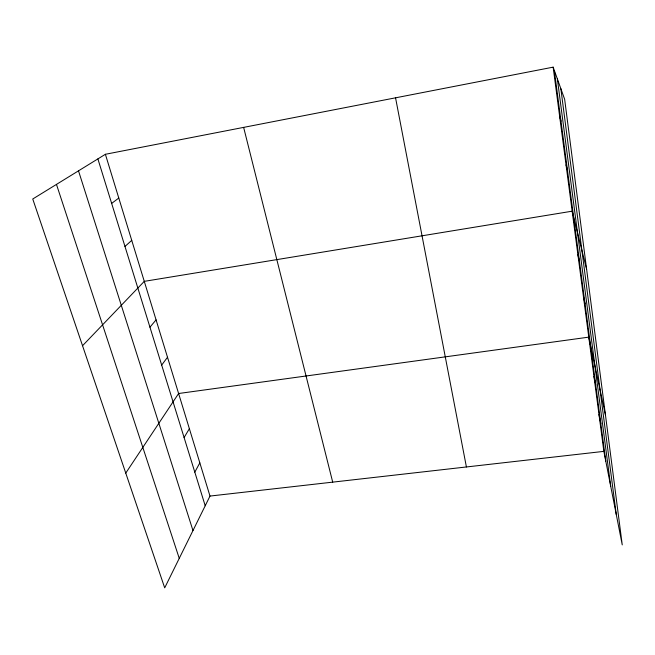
<?xml version="1.0" encoding="UTF-8"?>
<svg xmlns="http://www.w3.org/2000/svg" width="655" height="655" viewBox="0 0 655 655"><rect width="100%" height="100%" fill="white"/><g stroke="black" fill="none" stroke-linecap="round" stroke-linejoin="round"><path stroke-width="0.98" d="M105.389 154.285L209.993 496.064L164.7 587.846L32.75 198.997L105.389 154.285L553.148 67.154L564.651 99.29L622.25 544.894L603.853 451.369L553.148 67.154M194.805 472.14L199.832 462.864M184.096 437.524L189.369 428.697M125.76 473.09L178.602 393.508L588.779 337.137L605.474 415.09M161.679 365.089L167.508 357.253M149.946 327.181L156.07 319.886M82.538 345.725L144.28 281.355L572.159 211.188L586.634 269.369M124.966 246.444L131.737 240.377M111.653 203.41L118.784 198.047M209.993 496.064L603.853 451.369M56.469 184.399L179.249 558.355M78.502 170.832L192.971 530.55M97.882 158.903L205.203 505.758M559.722 116.918L560.999 121.159M566.051 164.904L567.435 170.038M243.635 127.381L332.707 482.137M577.882 254.582L579.454 261.304M583.425 296.543L585.071 303.961M593.962 376.437L595.763 385.107M598.981 414.492L600.848 423.719M395.555 97.824L466.409 466.966M557.356 78.911L610.706 486.198M554.318 70.421L605.769 461.12M560.844 88.662L616.281 514.552"/></g></svg>
